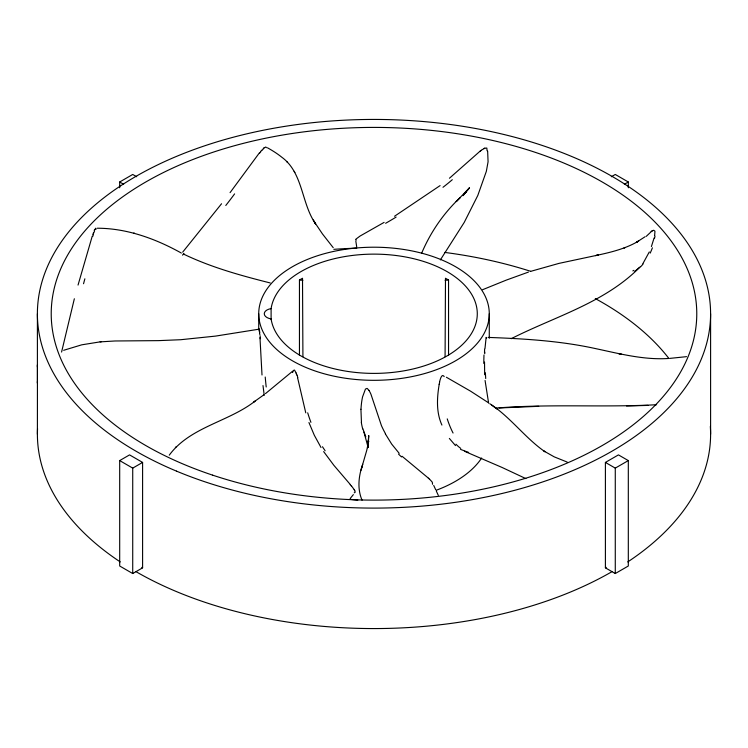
<?xml version="1.0" encoding="UTF-8"?>
<svg xmlns="http://www.w3.org/2000/svg" width="748" height="748" viewBox="0 0 748 748"><rect width="100%" height="100%" fill="white"/><g stroke="black" fill="none" stroke-linecap="round" stroke-linejoin="round"><path stroke-width="1.12" d="M37.4 434.242L37.437 364.781L37.437 383.219L37.4 381.527M271.103 319.546L271.103 308.615A103.289 59.634 0 0 1 428.193 262.997A103.289 59.634 0 0 1 428.193 364.528A103.289 59.634 0 0 1 271.103 318.91A9.219 5.32 0 0 1 264.268 313.758A9.219 5.32 0 0 1 271.103 308.615M489.276 338.292L489.276 313.758A115.276 66.553 0 0 0 316.367 256.125A115.276 66.553 0 0 0 316.367 371.401A115.276 66.553 0 0 0 489.276 313.758M484.526 362.032L484.667 374.72M484.751 353.72L484.816 352.074M360.929 409.24L361.452 422.255M259.173 331.289L259.369 329.129L215.508 336.104L180.633 339.723L158.398 340.639L115.089 340.976L100.073 341.873L81.728 344.828L63.655 350.298M484.975 348.624L486.135 337.367L486.565 338.292M487.098 150.797L486.817 148.048L484.769 148.207M439.198 384.332C436.944 397.824 436.103 412.326 441.918 425.079M654.631 235.62L654.958 231.216L653.724 230.262A14.567 5.956 75.2 0 0 653.406 230.375A27.592 11.276 73.7 0 0 652.48 230.711M445.079 356.712L445.49 278.247L448.548 280.023L448.548 355.319M61.579 352.056L74.351 298.761M439.656 382.06L439.618 382.256A62.851 41.43 -51.1 0 0 439.16 384.341M362.733 464.284C358.657 475.793 357.086 488.65 362.051 500.197M654.089 238.004L651.405 246.55M78.044 285.072L92.219 236.265M360.975 470.324L361.826 467.304M361.508 468.435L366.763 450.277L368.661 441.17L367.539 447.753L368.764 435.579L368.147 447.454L368.007 440.927L368.268 446.603M292.543 372.532L293.562 370.372L294.478 370.054L296.208 373.065M92.836 234.535L93.463 232.824M649.292 251.936L642.841 263.745M421.563 253.413C430.446 232.319 443.611 213.152 460.282 197.463L456.187 201.605L469.464 187.86L463.003 195.696M94.678 229.86L95.781 228.177L96.015 229.327M432.531 484.274L432.353 482.432A13.529 9.584 -42.4 0 0 431.867 481.665L429.502 479.122M440.376 259.893L464.237 222.408L477.785 195.499L486.34 171.348L488.079 161.774L487.64 151.105M169.263 455.167C189.964 426.958 228.318 422.003 255.012 401.171L253.89 401.928L263.857 394.841M230.066 192.638L259.332 152.957M463.732 194.751L466.471 191.236L464.349 193.956M221.548 203.755L182.671 252.151M353.355 494.615L350.12 498.589M260.5 151.601L261.707 150.273M466.518 191.105L464.63 193.18L469.464 187.86M175.369 447.538L176.023 446.874M646.197 236.405L651.218 231.702M634.874 271.328L640.4 266.643M639.54 267.504C604.262 303.015 554.633 316.619 511.211 338.694M292.608 371.214L265.465 393.635M449.436 178.239L480.094 151.152M263.988 148.048L265.783 147.001L266.456 147.721M440.086 185.607L394.523 216.256M645.047 236.761L636.352 242.371L638.605 241.062L638.184 241.295M481.273 150.292L482.488 149.469M651.854 231.226L652.508 230.795M299.452 355.319L299.452 280.023L302.51 278.247L302.921 356.712M119.689 187.785L119.689 181.998L132.723 174.462L136.678 176.743M119.689 460.59L129.554 454.887L142.597 462.423L142.597 567.835L132.723 573.538L119.689 566.002L119.689 460.59L132.723 468.117L142.597 462.423M611.322 176.743L615.277 174.462L628.311 181.998L628.311 187.785M624.365 184.27L628.311 181.998M605.403 462.423L615.277 468.117L628.311 460.59L628.311 566.002L615.277 573.538L605.403 567.835L605.403 462.423L618.446 454.887L628.311 460.59M638.605 241.062C625.44 248.888 610.34 252.441 595.52 255.601L598.381 254.993L558.99 263.38L530.678 271.356M384.126 222.38L360.069 236.041L355.908 239.145L355.581 239.846L356.31 240.136M606.235 567.377L605.403 567.835M482.563 289.719L506.162 280.154L528.406 272.104M624.533 247.766L625.057 247.569L623.954 247.971M686.524 356.656L669.797 358.395M100.073 341.873L101.354 341.752M495.7 408.118C549.266 403.705 603.019 407.613 656.594 404.724M354.234 492.82L355.207 492.193L354.795 490.66M445.079 280.257L448.548 280.023M668.497 358.47C644.028 360.115 620.045 353.804 596.334 348.764C560.813 340.882 524.376 338.704 488.117 337.413M499.14 407.959L538.7 406.314M647.955 405.407L626.497 405.958M97.268 228.224C127.095 228.262 155.874 238.855 181.353 253.058M299.452 280.023L302.921 280.257M468.622 452.428L460.525 449.38M270.215 282.95C240.613 275.488 210.964 267.317 183.372 254.002M134.5 233.236L133.808 233.049M567.171 462.068L554.249 456.869L543.918 451.044L544.993 451.764C524.881 437.804 510.473 417.085 489.8 403.724M464.48 451.259L502.095 467.472L525.891 478.617M142.597 567.835L141.765 567.377M446.397 377.254L470.614 391.195L488.135 402.546M267.438 147.777C272.431 150.535 277.274 153.592 281.725 157.164C303.277 172.835 301.182 203.363 315.591 223.839L313.281 219.94M119.689 181.998L123.635 184.27M491.455 404.911L496.943 409.006M428.417 478.14L402.069 456.261M455.513 445.612L449.352 438.431M287.157 162.054L286.68 161.587M399.208 453.344L391.662 444.069L385.332 433.831M350.373 484.611L333.851 465.293L323.641 451.577M333.225 247.681L322.491 233.974L314.955 222.773M351.579 486.069L354.234 489.669M369.082 390.447L367.146 388.371L365.454 389.063L362.574 396.851A100.606 81.691 8.3 0 0 361.976 399.937L361.733 401.433A131.05 106.366 10.5 0 0 360.985 409.24M321.014 447.51L314.3 435.233L308.943 422.545M314.104 221.361L315.591 223.839M294.862 172.508L294.198 171.339M259.369 329.129L259.724 332.701M433.718 485.452L435.682 489.688M438.3 495.344L436.336 491.099M365.819 436.907L362.911 428.894M296.591 374.224L296.863 375.103M363.939 432.12L367.782 446.107M305.764 412.849L297.564 377.628M488.64 403.247L485.069 380.461M355.833 241.174L356.712 246.887M264.222 395.309L262.997 385.547M262.006 374.982L259.977 337.61M259.799 333.963L259.846 334.898M710.6 313.758L710.6 434.242M615.277 468.117L615.277 573.538M258.724 313.758L258.724 329.803M132.723 468.117L132.723 573.538M37.4 313.758L37.4 367.034M710.329 426.425A336.6 194.33 0 0 1 627.759 561.916M612.014 571.65A336.6 194.33 0 0 1 135.986 571.65M120.241 561.916A336.6 194.33 0 0 1 37.54 428.66M259.528 332.29A24.039 1.487 86.1 0 1 259.593 333.43M260.164 335.861A52.893 3.768 86 0 1 260.295 338.732M266.204 386.978A136.276 44.534 79.4 0 1 265.222 377.029M369.016 390.465A24.039 19.28 8.1 0 1 369.549 391.428L369.97 392.158A52.893 42.58 7.3 0 1 370.98 394.327L381.443 425.631A136.276 112.527 -20.8 0 0 385.51 433.747M401.536 456.944A135.921 109.704 -58.9 0 1 398.562 454.12M428.352 478.187A86.89 58.325 -18.9 0 1 429.436 479.159M362.715 428.922A75.183 61.467 7.4 0 1 361.312 422.265M460.768 448.407A80.896 40.757 -84.4 0 1 455.981 444.2M453.054 433.027A137.389 76.016 -73.2 0 1 447.239 418.88M439.581 382.069A37.148 24.375 -51.3 0 1 440.095 379.947C440.535 378.413 441.993 373.551 443.994 376.3A14.343 9.35 -51.3 0 1 444.172 376.599M485.723 378.535A75.183 15.325 -81.9 0 1 485.405 372.822M483.788 363.425A131.05 29.714 -80.5 0 1 483.984 355.001M484.48 352.663A100.606 20.897 -81.2 0 1 484.639 349.176M481.656 458.019A115.276 66.553 0 0 1 436.252 490.249M357.815 500.132A115.276 66.553 0 0 1 350.382 499.374M296.049 373.065A24.039 13.632 58.9 0 1 296.442 374.215M297.096 375.131A52.893 30.397 58.7 0 1 297.788 377.675M310.925 422.339A136.276 101.41 45.3 0 1 307.699 412.821M325.128 450.735A135.921 124.084 21.5 0 1 322.491 446.743M350.204 484.667A86.89 53.463 32.9 0 1 351.41 486.125M354.159 489.697A13.529 10.687 19.1 0 1 354.73 490.679M333.842 249.336A322.771 186.346 0 0 1 356.731 248.158M444.723 252.422A322.771 186.346 0 0 1 530.622 271.3M595.286 298.583A322.771 186.346 0 0 1 668.88 358.46M651.143 231.459A79.943 32.117 77.5 0 1 651.789 231.01M633.893 270.337A219.603 104.402 40.8 0 1 632.845 270.916M643.046 264.044A119.745 57.54 60.3 0 1 640.54 266.849M652.415 247.803A271.131 128.581 62.5 0 1 650.199 253.114M655.014 236.172A70.929 29.686 70.3 0 1 654.435 238.528M484.115 148.45A14.567 11.398 37 0 1 484.732 148.151M482.544 149.535A27.592 21.421 34.9 0 1 484.218 148.572M480.151 151.218A79.943 62.879 40.4 0 1 481.329 150.357M452.297 179.698A238.238 159.333 -2.2 0 1 442.984 187.29M396.113 217.079A236.686 120.737 -16.5 0 1 385.631 223.297M263.277 148.515A14.567 11.688 -31.1 0 1 263.894 147.964M261.884 150.395A27.592 21.739 -31.6 0 1 263.539 148.73M259.603 153.125A79.943 65.74 -29.5 0 1 260.772 151.779M234.601 193.891A238.238 111.443 -47.2 0 1 225.793 205.476M183.952 253.422A236.686 50.088 -51.1 0 1 182.531 255.161M94.201 230.478A14.567 6.685 -72.4 0 1 94.538 229.711M93.762 232.993A27.592 12.08 -72 0 1 94.613 230.833M92.696 236.48A79.943 39.354 -72.5 0 1 93.304 234.769M83.533 283.744A238.238 2.777 -74.8 0 1 84.87 278.817M620.99 354.047L618.531 353.533L620.99 354.047M176.491 471.128A336.6 194.33 0 0 0 708.795 333.832A336.6 194.33 0 0 0 236.705 136.332A336.6 194.33 0 0 0 176.491 471.128M212.619 475.148A322.771 186.346 0 0 0 696.771 313.758A322.771 186.346 0 0 0 212.619 152.377A322.771 186.346 0 0 0 212.619 475.148"/></g></svg>
